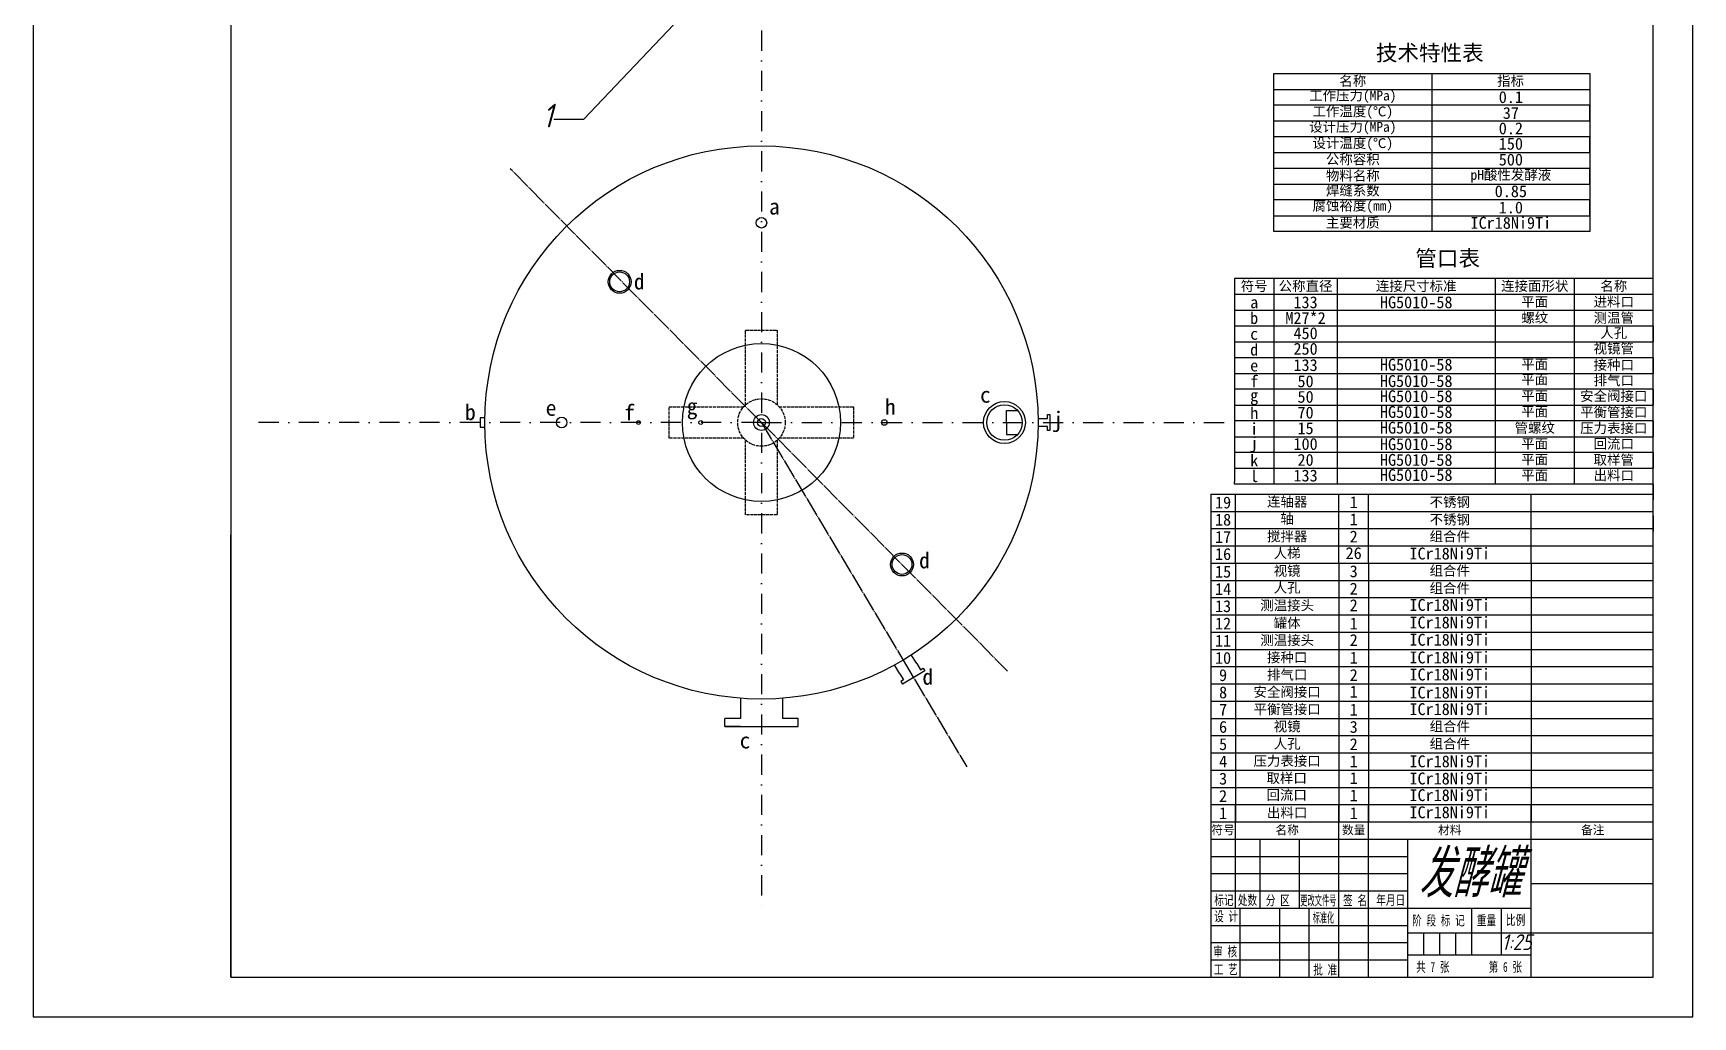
# Model space of a CAD drawing. Extents: x -6026 to -3926, y 36 to 3006.
# Drawn here: x -6026 to -3926, y 36 to 1280 of the extents above; entities that cross this region are included whole.
import ezdxf
from ezdxf.enums import TextEntityAlignment as Align

# ---------------------------------------------------------------- set-up
doc = ezdxf.new("R2010")
doc.units = 0
for name, pattern in [('DASHDOTX2', [50.8, 25.4, -12.7, 0, -12.7]), ('点划线', [28, 25, -1, 1, -1]), ('虚线', [5, 4, -1])]:
    doc.linetypes.add(name, pattern=pattern)
for name, color, linetype in [('图框标题栏-文字', 4, 'CONTINUOUS'), ('图框标题栏-粗线', 3, 'CONTINUOUS'), ('图框标题栏-细线', 7, 'CONTINUOUS'), ('文字及注释', 4, 'CONTINUOUS'), ('点划线', 1, '点划线'), ('粗实线', 3, 'CONTINUOUS'), ('虚线', 2, '虚线')]:
    doc.layers.add(name, color=color, linetype=linetype)
doc.styles.add('汉字', font='gbeitc.shx', dxfattribs={"bigfont": 'gbcbig.shx'})
doc.styles.add('长仿宋体', font='SIMFANG.TTF', dxfattribs={"width": 0.7})
doc.dimstyles.new('GB$7', dxfattribs={"dimtxt": 20, "dimasz": 10, "dimexe": 2, "dimexo": 0, "dimgap": 1.5, "dimtad": 1, "dimtoh": 1, "dimdec": 3, "dimtxsty": '汉字', "dimcen": 0, "dimclrd": 4, "dimclre": 4, "dimclrt": 4, "dimazin": 3, "dimtp": 0.21, "dimtm": 0.25, "dimtfac": 0.7, "dimtdec": 3, "dimtmove": 0, "dimatfit": 3, "dimtzin": 0})

msp = doc.modelspace()

# ---------------------------------------------------------------- linework, layer by layer
at = {"layer": '图框标题栏-粗线'}
for p, q in [((-5776.1592, 2955.5993), (-5776.1592, 85.5993)), ((-3976.1592, 85.5993), (-3976.1592, 2955.5993)), ((-4456.3794, 1029.2346), (-4456.3794, 1229.2346)), ((-4456.3794, 1229.2346), (-4056.3794, 1229.2346)), ((-4256.3794, 1229.2346), (-4256.3794, 1029.2346)), ((-4056.3794, 1229.2346), (-4056.3794, 1029.2346)), ((-4456.3794, 1189.2346), (-4456.3794, 1209.2346)), ((-4456.3794, 1209.2346), (-4056.3794, 1209.2346)), ((-4056.3794, 1189.2346), (-4456.3794, 1189.2346)), ((-4056.3794, 1169.2346), (-4056.3794, 1189.2346)), ((-4456.3794, 1149.2346), (-4456.3794, 1169.2346)), ((-4456.3794, 1169.2346), (-4056.3794, 1169.2346)), ((-4056.3794, 1149.2346), (-4456.3794, 1149.2346)), ((-4056.3794, 1129.2346), (-4056.3794, 1149.2346)), ((-4456.3794, 1109.2346), (-4456.3794, 1129.2346)), ((-4456.3794, 1129.2346), (-4056.3794, 1129.2346)), ((-4056.3794, 1109.2346), (-4456.3794, 1109.2346)), ((-4056.3794, 1089.2346), (-4056.3794, 1109.2346)), ((-4456.3794, 1069.2346), (-4456.3794, 1089.2346)), ((-4456.3794, 1089.2346), (-4056.3794, 1089.2346)), ((-4056.3794, 1069.2346), (-4456.3794, 1069.2346)), ((-4056.3794, 1049.2346), (-4056.3794, 1069.2346)), ((-4456.3794, 1029.2346), (-4456.3794, 1049.2346)), ((-4456.3794, 1049.2346), (-4056.3794, 1049.2346)), ((-4056.3794, 1029.2346), (-4456.3794, 1029.2346)), ((-4456.1592, 969.6846), (-4506.1592, 969.6846)), ((-4506.1592, 969.6846), (-4506.1592, 712.539)), ((-4376.1592, 969.6846), (-4456.1592, 969.6846)), ((-4456.1592, 969.6846), (-4456.1592, 709.6846)), ((-4176.1592, 969.6846), (-4376.1592, 969.6846)), ((-4376.1592, 969.6846), (-4376.1592, 709.6846)), ((-4076.1592, 969.6846), (-4176.1592, 969.6846)), ((-4176.1592, 969.6846), (-4176.1592, 709.6846)), ((-3976.1592, 969.6846), (-4076.1592, 969.6846)), ((-4076.1592, 969.6846), (-4076.1592, 709.6846)), ((-3976.1592, 949.6846), (-4506.1592, 949.6846)), ((-4506.1592, 949.6846), (-4506.1592, 929.6846)), ((-4506.1592, 929.6846), (-3976.1592, 929.6846)), ((-3976.1592, 909.6846), (-4506.1592, 909.6846)), ((-4506.1592, 909.6846), (-4506.1592, 889.6846)), ((-3976.1592, 609.6846), (-3976.1592, 909.6846)), ((-3976.1592, 909.6846), (-3976.1592, 889.6846)), ((-4506.1592, 889.6846), (-3976.1592, 889.6846)), ((-3976.1592, 869.6846), (-4506.1592, 869.6846)), ((-4506.1592, 869.6846), (-4506.1592, 849.6846)), ((-3976.1592, 869.6846), (-3976.1592, 849.6846)), ((-4506.1592, 849.6846), (-3976.1592, 849.6846)), ((-3976.1592, 829.6846), (-4506.1592, 829.6846)), ((-4506.1592, 829.6846), (-4506.1592, 809.6846)), ((-3976.1592, 829.6846), (-3976.1592, 809.6846)), ((-4794.6645, 787.6414), (-4794.6645, 802.6414)), ((-4794.6645, 802.6414), (-4780.394, 802.6414)), ((-4506.1592, 809.6846), (-3976.1592, 809.6846)), ((-4794.6645, 787.6414), (-4794.6645, 772.6414)), ((-3976.1592, 789.6846), (-4506.1592, 789.6846)), ((-4506.1592, 789.6846), (-4506.1592, 769.6846)), ((-3976.1592, 789.6846), (-3976.1592, 769.6846)), ((-4794.6645, 772.6414), (-4780.394, 772.6414)), ((-4506.1592, 769.6846), (-3976.1592, 769.6846)), ((-3976.1592, 749.6846), (-4506.1592, 749.6846)), ((-4506.1592, 749.6846), (-4506.1592, 729.6846)), ((-3976.1592, 749.6846), (-3976.1592, 729.6846)), ((-4506.1592, 729.6846), (-3976.1592, 729.6846)), ((-4536.117, 696.9869), (-4536.117, 609.6846)), ((-4506.1592, 709.6846), (-4506.1592, 712.539)), ((-3976.1592, 709.6846), (-4506.1592, 709.6846)), ((-4504.9376, 609.6846), (-4504.9376, 696.9869)), ((-4373.9843, 609.6846), (-4373.9843, 696.9869)), ((-4336.569, 609.6846), (-4336.569, 696.9869)), ((-4130.7852, 609.6846), (-4130.7852, 696.9869)), ((-3976.1592, 709.6846), (-3976.1592, 689.6846)), ((-3976.1592, 669.6846), (-3976.1592, 649.6846)), ((-5776.1592, 85.5993), (-5776.1592, 645.5993)), ((-3976.1592, 85.5993), (-3976.1592, 645.5993)), ((-4536.117, 609.6846), (-3976.1592, 609.6846)), ((-4536.117, 609.6846), (-4536.117, 587.8591)), ((-4504.9376, 609.6846), (-4504.9376, 587.8591)), ((-4373.9843, 609.6846), (-4373.9843, 587.8591)), ((-4336.569, 609.6846), (-4336.569, 587.8591)), ((-4130.7852, 609.6846), (-4130.7852, 587.8591)), ((-4536.117, 587.8591), (-3976.1592, 587.8591)), ((-4536.117, 587.8591), (-4536.117, 566.0335)), ((-4504.9376, 587.8591), (-4504.9376, 566.0335)), ((-4373.9843, 587.8591), (-4373.9843, 566.0335)), ((-4336.569, 587.8591), (-4336.569, 566.0335)), ((-4130.7852, 587.8591), (-4130.7852, 566.0335)), ((-4536.117, 566.0335), (-3976.1592, 566.0335)), ((-4536.117, 566.0335), (-4536.117, 544.208)), ((-4504.9376, 566.0335), (-4504.9376, 544.208)), ((-4373.9843, 566.0335), (-4373.9843, 544.208)), ((-4336.569, 566.0335), (-4336.569, 544.208)), ((-4130.7852, 566.0335), (-4130.7852, 544.208)), ((-4536.117, 544.208), (-3976.1592, 544.208)), ((-4536.117, 544.208), (-4536.117, 522.3824)), ((-4504.9376, 544.208), (-4504.9376, 522.3824)), ((-4373.9843, 544.208), (-4373.9843, 522.3824)), ((-4336.569, 544.208), (-4336.569, 522.3824)), ((-4130.7852, 544.208), (-4130.7852, 522.3824)), ((-4536.117, 522.3824), (-3976.1592, 522.3824)), ((-4536.117, 522.3824), (-4536.117, 500.5569)), ((-4504.9376, 522.3824), (-4504.9376, 500.5569)), ((-4373.9843, 522.3824), (-4373.9843, 500.5569)), ((-4336.569, 522.3824), (-4336.569, 500.5569)), ((-4130.7852, 522.3824), (-4130.7852, 500.5569)), ((-4536.117, 500.5569), (-3976.1592, 500.5569)), ((-4536.117, 500.5569), (-4536.117, 478.7313)), ((-4504.9376, 500.5569), (-4504.9376, 478.7313)), ((-4373.9843, 500.5569), (-4373.9843, 478.7313)), ((-4336.569, 500.5569), (-4336.569, 478.7313)), ((-4130.7852, 500.5569), (-4130.7852, 478.7313)), ((-4536.117, 478.7313), (-3976.1592, 478.7313)), ((-4536.117, 478.7313), (-4536.117, 456.9057)), ((-4504.9376, 478.7313), (-4504.9376, 456.9057)), ((-4373.9843, 478.7313), (-4373.9843, 456.9057)), ((-4336.569, 478.7313), (-4336.569, 456.9057)), ((-4130.7852, 478.7313), (-4130.7852, 456.9057)), ((-4536.117, 456.9057), (-3976.1592, 456.9057)), ((-4536.117, 456.9057), (-4536.117, 435.0802)), ((-4504.9376, 456.9057), (-4504.9376, 435.0802)), ((-4373.9843, 456.9057), (-4373.9843, 435.0802)), ((-4336.569, 456.9057), (-4336.569, 435.0802)), ((-4130.7852, 456.9057), (-4130.7852, 435.0802)), ((-5131.1645, 438.646), (-5131.1645, 413.1658)), ((-5078.1645, 438.646), (-5078.1645, 413.1658)), ((-4536.117, 435.0802), (-3976.1592, 435.0802)), ((-4536.117, 435.0802), (-4536.117, 413.2546)), ((-4504.9376, 435.0802), (-4504.9376, 413.2546)), ((-4373.9843, 435.0802), (-4373.9843, 413.2546)), ((-4336.569, 435.0802), (-4336.569, 413.2546)), ((-4130.7852, 435.0802), (-4130.7852, 413.2546)), ((-5151.1645, 403.1658), (-5151.1645, 413.1658)), ((-5131.1645, 413.1658), (-5151.1645, 413.1658)), ((-5151.1645, 403.1658), (-5058.1645, 403.1658)), ((-5131.1645, 403.1658), (-5151.1645, 403.1658)), ((-5058.1645, 413.1658), (-5078.1645, 413.1658)), ((-5078.1645, 403.1658), (-5058.1645, 403.1658)), ((-5058.1645, 403.1658), (-5058.1645, 413.1658)), ((-4536.117, 413.2546), (-3976.1592, 413.2546)), ((-4536.117, 413.2546), (-4536.117, 391.4291)), ((-4504.9376, 413.2546), (-4504.9376, 391.4291)), ((-4373.9843, 413.2546), (-4373.9843, 391.4291)), ((-4336.569, 413.2546), (-4336.569, 391.4291)), ((-4130.7852, 413.2546), (-4130.7852, 391.4291)), ((-4536.117, 391.4291), (-3976.1592, 391.4291)), ((-4536.117, 391.4291), (-4536.117, 369.6035)), ((-4504.9376, 391.4291), (-4504.9376, 369.6035)), ((-4373.9843, 391.4291), (-4373.9843, 369.6035)), ((-4336.569, 391.4291), (-4336.569, 369.6035)), ((-4130.7852, 391.4291), (-4130.7852, 369.6035)), ((-4536.117, 369.6035), (-3976.1592, 369.6035)), ((-4536.117, 369.6035), (-4536.117, 347.778)), ((-4504.9376, 369.6035), (-4504.9376, 347.778)), ((-4373.9843, 369.6035), (-4373.9843, 347.778)), ((-4336.569, 369.6035), (-4336.569, 347.778)), ((-4130.7852, 369.6035), (-4130.7852, 347.778)), ((-4536.117, 347.778), (-3976.1592, 347.778)), ((-4536.117, 347.778), (-4536.117, 325.9524)), ((-4504.9376, 347.778), (-4504.9376, 325.9524)), ((-4373.9843, 347.778), (-4373.9843, 325.9524)), ((-4336.569, 347.778), (-4336.569, 325.9524)), ((-4130.7852, 347.778), (-4130.7852, 325.9524)), ((-4536.117, 325.9524), (-3976.1592, 325.9524)), ((-4536.117, 325.9524), (-4536.117, 304.1269)), ((-4504.9376, 325.9524), (-4504.9376, 304.1269)), ((-4373.9843, 325.9524), (-4373.9843, 304.1269)), ((-4336.569, 325.9524), (-4336.569, 304.1269)), ((-4130.7852, 325.9524), (-4130.7852, 304.1269)), ((-4536.117, 304.1269), (-3976.1592, 304.1269)), ((-4536.117, 304.1269), (-4536.117, 260.4757)), ((-4536.117, 304.1269), (-4536.117, 282.3013)), ((-4504.9376, 304.1269), (-4504.9376, 282.3013)), ((-4373.9843, 304.1269), (-4373.9843, 282.3013)), ((-4336.569, 304.1269), (-4336.569, 282.3013)), ((-4130.7852, 304.1269), (-4130.7852, 282.3013)), ((-4536.117, 260.4757), (-3976.1592, 260.4757)), ((-4536.117, 260.4757), (-3976.1592, 260.4757)), ((-4504.9376, 173.1735), (-4504.9376, 260.4757)), ((-4473.7582, 173.1735), (-4473.7582, 260.4757)), ((-4423.8713, 173.1735), (-4423.8713, 260.4757)), ((-4373.9843, 85.8713), (-4373.9843, 260.4757)), ((-4336.569, 85.8713), (-4336.569, 260.4757)), ((-4286.682, 85.8713), (-4286.682, 260.4757)), ((-4130.7852, 85.8713), (-4130.7852, 260.4757)), ((-4536.117, 194.9991), (-4286.682, 194.9991)), ((-4130.7852, 204.3529), (-3976.1592, 204.3529)), ((-4536.117, 173.1735), (-4130.7852, 173.1735)), ((-4498.7017, 85.8713), (-4498.7017, 173.1735)), ((-4448.595, 85.8713), (-4448.595, 173.1735)), ((-4411.3995, 85.8713), (-4411.3995, 173.1735)), ((-4205.6157, 113.9327), (-4205.6157, 173.1735)), ((-4168.2004, 113.9327), (-4168.2004, 173.1735)), ((-4536.117, 151.348), (-4286.682, 151.348)), ((-4286.682, 141.9941), (-3976.1592, 141.9941)), ((-4286.682, 113.9327), (-4130.7852, 113.9327)), ((-5776.1592, 85.5993), (-3976.1592, 85.5993)), ((-5776.1592, 85.5993), (-3976.1592, 85.5993))]:
    msp.add_line(p, q, dxfattribs=at)
for centre, radius in [((-5104.6645, 787.6414), 100), ((-5181.4834, 787.6414), 2.5), ((-5104.6645, 787.6414), 10), ((-5104.6645, 787.6414), 5)]:
    msp.add_circle(centre, radius, dxfattribs=at)
at = {"layer": '图框标题栏-细线', "color": 3}
for p, q in [((-6026.1592, 3005.5993), (-6026.1592, 35.5993)), ((-3926.1592, 35.5993), (-3926.1592, 3005.5993)), ((-6026.1592, 35.5993), (-3926.1592, 35.5993))]:
    msp.add_line(p, q, dxfattribs=at)
at = {"layer": '图框标题栏-细线'}
for p, q in [((-4536.117, 238.6502), (-4286.682, 238.6502)), ((-4536.117, 216.8246), (-4286.682, 216.8246)), ((-4536.117, 129.5224), (-4286.682, 129.5224)), ((-4266.4155, 113.9327), (-4266.4155, 141.9941)), ((-4246.1489, 113.9327), (-4246.1489, 141.9941)), ((-4225.8823, 113.9327), (-4225.8823, 141.9941)), ((-4536.117, 107.6968), (-4286.682, 107.6968))]:
    msp.add_line(p, q, dxfattribs=at)
at = {"layer": '点划线', "linetype": 'DASHDOTX2'}
for p, q in [((-5104.6645, 2657.8414), (-5104.6645, 165.361)), ((-5104.6645, 787.6414), (-5751.2765, 787.6414)), ((-5104.6645, 787.6414), (-4506.1592, 787.6414))]:
    msp.add_line(p, q, dxfattribs=at)
at = {"layer": '点划线'}
for p, q in [((-5104.6645, 787.6414), (-5422.4602, 1108.6285)), ((-5104.6645, 787.6414), (-4793.2496, 473.0993)), ((-5104.6645, 787.6414), (-4925.3845, 487.0442)), ((-4925.3845, 487.0442), (-4844.8166, 351.9567))]:
    msp.add_line(p, q, dxfattribs=at)
at = {"layer": '粗实线'}
for p, q in [((-5454.6645, 793.6414), (-5460.6645, 793.6414)), ((-5460.6645, 793.6414), (-5460.6645, 781.6414)), ((-5460.6645, 781.6414), (-5454.6645, 781.6414)), ((-5454.6645, 793.6414), (-5454.613, 793.6414)), ((-5454.6645, 781.6414), (-5454.613, 781.6414)), ((-4774.6645, 792.6414), (-4774.7002, 792.6414)), ((-4742.6645, 782.6414), (-4754.7002, 782.6414)), ((-4754.6645, 792.6414), (-4742.6645, 792.6414)), ((-4742.6645, 792.6414), (-4742.6645, 797.6414)), ((-4742.6645, 797.6414), (-4739.6645, 797.6414)), ((-4742.6645, 777.6414), (-4742.6645, 782.6414)), ((-4739.6645, 777.6414), (-4742.6645, 777.6414)), ((-4739.6645, 797.6414), (-4739.6645, 777.6414)), ((-4536.117, 696.9869), (-3976.1592, 696.9869)), ((-4536.117, 675.1613), (-3976.1592, 675.1613)), ((-4536.117, 675.1613), (-3976.1592, 675.1613)), ((-4536.117, 653.3358), (-3976.1592, 653.3358)), ((-4536.117, 631.5102), (-3976.1592, 631.5102)), ((-4536.117, 609.6846), (-3976.1592, 609.6846)), ((-4536.117, 609.6846), (-3976.1592, 609.6846)), ((-4536.117, 587.8591), (-3976.1592, 587.8591)), ((-4536.117, 566.0335), (-3976.1592, 566.0335)), ((-4536.117, 544.208), (-3976.1592, 544.208)), ((-4536.117, 522.3824), (-3976.1592, 522.3824)), ((-4908.1943, 482.6247), (-4915.0066, 493.4818)), ((-4536.117, 500.5569), (-3976.1592, 500.5569)), ((-4929.7004, 469.7982), (-4936.2701, 480.8135)), ((-4929.7004, 469.7982), (-4924.9892, 461.899)), ((-4897.9922, 473.343), (-4926.3737, 456.4161)), ((-4908.1936, 482.6247), (-4903.4826, 474.7258)), ((-4903.4831, 474.7255), (-4900.0477, 476.7744)), ((-4900.0477, 476.7744), (-4897.9922, 473.343)), ((-4536.117, 478.7313), (-3976.1592, 478.7313)), ((-4924.9543, 461.9198), (-4928.3897, 459.8709)), ((-4928.3897, 459.8709), (-4926.3737, 456.4161)), ((-4536.117, 456.9057), (-3976.1592, 456.9057)), ((-4536.117, 435.0802), (-3976.1592, 435.0802)), ((-4536.117, 413.2546), (-3976.1592, 413.2546)), ((-4536.117, 391.4291), (-3976.1592, 391.4291)), ((-4536.117, 369.6035), (-3976.1592, 369.6035)), ((-4536.117, 347.778), (-3976.1592, 347.778)), ((-4536.117, 325.9524), (-3976.1592, 325.9524)), ((-4536.117, 304.1269), (-3976.1592, 304.1269)), ((-4504.9376, 260.4757), (-4504.9376, 304.1269)), ((-4373.9843, 260.4757), (-4373.9843, 304.1269)), ((-4336.569, 260.4757), (-4336.569, 304.1269)), ((-4130.7852, 260.4757), (-4130.7852, 304.1269)), ((-4536.117, 282.3013), (-3976.1592, 282.3013)), ((-4536.117, 260.4757), (-4536.117, 85.8713))]:
    msp.add_line(p, q, dxfattribs=at)
for centre, radius in [((-5104.6645, 787.6414), 350), ((-5104.6645, 1040.4214), 6.65), ((-5284.1342, 965.6536), 14.5), ((-5284.1342, 965.6536), 12.5), ((-4797.1645, 787.6414), 26.5), ((-4797.1645, 787.6414), 22.5), ((-5357.4445, 787.6414), 6.65), ((-5260.2245, 787.6414), 2.5), ((-4949.1045, 787.6414), 3.5), ((-4926.8172, 608.0082), 14.5), ((-4926.8172, 608.0082), 12.5)]:
    msp.add_circle(centre, radius, dxfattribs=at)
at = {"layer": '虚线'}
for p, q in [((-5124.6645, 904.2914), (-5104.6645, 904.2914)), ((-5124.6645, 810.0021), (-5124.6645, 904.2914)), ((-5104.6645, 904.2914), (-5084.6645, 904.2914)), ((-5084.6645, 904.2914), (-5084.6645, 810.0021)), ((-5221.3145, 767.6414), (-5221.3145, 807.6414)), ((-5221.3145, 807.6414), (-5127.0251, 807.6414)), ((-5124.6645, 807.6414), (-5124.6645, 807.8422)), ((-5082.3038, 807.6414), (-4988.0145, 807.6414)), ((-4988.0145, 807.6414), (-4988.0145, 767.6414)), ((-5127.0251, 767.6414), (-5221.3145, 767.6414)), ((-5124.6645, 670.9914), (-5124.6645, 765.2807)), ((-5084.6645, 765.2807), (-5084.6645, 670.9914)), ((-4988.0145, 767.6414), (-5082.3038, 767.6414)), ((-5084.6645, 670.9914), (-5124.6645, 670.9914))]:
    msp.add_line(p, q, dxfattribs=at)
msp.add_circle((-5104.6645, 787.6414), 30, dxfattribs=at)

# ---------------------------------------------------------------- texts
at = {"layer": '图框标题栏-文字', "style": '长仿宋体', "width": 0.7}
for s, p in [('标记', (-4531.6772, 177.1036)), ('处数', (-4501.9158, 177.1566)), ('分 区', (-4466.4306, 176.7873)), ('签 名', (-4368.7019, 176.8701)), ('年月日', (-4326.7353, 177.2165)), ('设 计', (-4531.8564, 156.4731)), ('阶 段 标 记', (-4281.3866, 151.3022)), ('重量', (-4199.4465, 151.3459)), ('比例', (-4162.6194, 151.8147)), ('审 核', (-4533.0295, 111.9883)), ('共 7 张', (-4276.3027, 92.4962)), ('第 6 张', (-4184.5368, 92.4962)), ('工 艺', (-4532.264, 89.41)), ('批 准', (-4406.4189, 89.0306))]:
    msp.add_text(s, height=12.47175, dxfattribs=at).set_placement(p)
at = {"layer": '图框标题栏-文字', "style": '长仿宋体'}
for s, width, p, p2 in [('更改文件号', 0.531361, (-4422.8898, 176.7717), (-4377.0381, 176.7717)), ('标准化', 0.520002, (-4406.9854, 154.8866), (-4380.0625, 154.8866))]:
    msp.add_text(s, height=12.47175, dxfattribs=dict(at, width=width)).set_placement(p, p2, align=Align.FIT)
at = {"layer": '文字及注释', "style": '汉字'}
for s, insert, char_height, width, attachment_point in [('{\\fSimSun|b0|i0|c134|p2;技术特性表}', (-4259.0024, 1254.3125), 20, 265.778082, 5), ('{\\fFangSong_GB2312|b0|i0|c134|p49;名称}', (-4356.3794, 1219.2346), 12.471747, 200, 5), ('{\\fFangSong_GB2312|b0|i0|c134|p49;指标}', (-4156.7934, 1219.2346), 12.471747, 200, 5), ('{\\fFangSong_GB2312|b0|i0|c134|p49;工作压力(MPa)}', (-4356.3794, 1199.6974), 12.471747, 200, 5), ('{\\fSimSun|b0|i0|c134|p2;0.1}', (-4156.3794, 1199.2587), 15, 200, 5), ('{\\fFangSong_GB2312|b0|i0|c134|p49;工作温度(℃)}', (-4356.3794, 1179.646), 12.471747, 200, 5), ('{\\fSimSun|b0|i0|c134|p2;37}', (-4156.3794, 1179.2346), 15, 200, 5), ('{\\fFangSong_GB2312|b0|i0|c134|p49;设计压力(MPa)}', (-4356.3794, 1160.1087), 12.471747, 200, 5), ('{\\fSimSun|b0|i0|c134|p2;0.2}', (-4156.3794, 1159.7517), 15, 200, 5), ('{\\fFangSong_GB2312|b0|i0|c134|p49;设计温度(℃)}', (-4356.3794, 1139.5431), 12.471747, 200, 5), ('{\\fSimSun|b0|i0|c134|p2;150}', (-4156.3794, 1140.2687), 15, 200, 5), ('{\\fFangSong_GB2312|b0|i0|c134|p49;公称容积}', (-4356.3794, 1120.0059), 12.471747, 200, 5), ('{\\fSimSun|b0|i0|c134|p2;500}', (-4156.3794, 1120.2446), 15, 200, 5), ('{\\fFangSong_GB2312|b0|i0|c134|p49;物料名称}', (-4356.3794, 1099.4403), 12.471747, 200, 5), ('{\\fFangSong_GB2312|b0|i0|c134|p49;pH酸性发酵液}', (-4156.3794, 1099.2346), 12.471747, 200, 5), ('{\\fFangSong_GB2312|b0|i0|c134|p49;焊缝系数}', (-4356.3794, 1080.4172), 12.471747, 200, 5), ('{\\fSimSun|b0|i0|c134|p2;0.85}', (-4156.3794, 1080.1964), 15, 200, 5), ('{\\fSimSun|b0|i0|c134|p2;a}', (-5088.2063, 1060.6744), 20, 94.161916, 5), ('{\\fFangSong_GB2312|b0|i0|c134|p49;腐蚀裕度(mm)}', (-4356.3794, 1060.3658), 12.471747, 200, 5), ('{\\fSimSun|b0|i0|c134|p2;1.0}', (-4156.3794, 1059.6311), 15, 200, 5), ('{\\fFangSong_GB2312|b0|i0|c134|p49;主要材质}', (-4356.3794, 1039.8002), 12.471747, 200, 5), ('{\\fSimSun|b0|i0|c134|p2;ICr18Ni9Ti}', (-4156.3794, 1040.1481), 15, 200, 5), ('{\\fSimSun|b0|i0|c134|p2;管口表}', (-4236.2965, 994.3031), 20, 324.869465, 5), ('{\\fSimSun|b0|i0|c134|p2;d}', (-5259.3067, 965.7862), 20, 59.387337, 5), ('{\\fFangSong_GB2312|b0|i0|c134|p49;符号}', (-4481.1592, 959.6846), 12.471747, 50, 5), ('{\\fFangSong_GB2312|b0|i0|c134|p49;公称直径}', (-4416.1592, 959.6846), 12.471747, 80, 5), ('{\\fFangSong_GB2312|b0|i0|c134|p49;连接尺寸标准}', (-4276.1592, 959.6846), 12.471747, 200, 5), ('{\\fFangSong_GB2312|b0|i0|c134|p49;连接面形状}', (-4126.1592, 959.6846), 12.471747, 100, 5), ('{\\fFangSong_GB2312|b0|i0|c134|p49;名称}', (-4026.1592, 959.6846), 12.471747, 100, 5), ('{\\fSimSun|b0|i0|c134|p2;133}', (-4416.1592, 939.6846), 15, 80, 5), ('{\\fSimSun|b0|i0|c134|p2;HG5010-58}', (-4276.1592, 939.6846), 15, 200, 5), ('{\\fSimSun|b0|i0|c134|p2;平面}', (-4126.1592, 939.6846), 12.471747, 100, 5), ('{\\fSimSun|b0|i0|c134|p2;进料口}', (-4026.1592, 939.6846), 12.471747, 100, 5), ('{\\fSimSun|b0|i0|c134|p2;a}', (-4481.1592, 939.6846), 15, 50, 5), ('{\\fSimSun|b0|i0|c134|p2;b}', (-4481.1592, 919.6846), 15, 50, 5), ('{\\fSimSun|b0|i0|c134|p2;M27*2}', (-4416.1592, 919.9193), 15, 80, 5), ('{\\fSimSun|b0|i0|c134|p2;螺纹}', (-4126.1592, 919.6846), 12.471747, 100, 5), ('{\\fSimSun|b0|i0|c134|p2;测温管}', (-4026.1592, 919.4626), 12.471747, 100, 5), ('{\\fSimSun|b0|i0|c134|p2;c}', (-4481.1592, 899.6846), 15, 50, 5), ('{\\fSimSun|b0|i0|c134|p2;450}', (-4416.1592, 900.5658), 15, 80, 5), ('{\\fSimSun|b0|i0|c134|p2;人孔}', (-4026.1592, 900.2775), 12.471747, 100, 5), ('{\\fSimSun|b0|i0|c134|p2;d}', (-4481.1592, 879.6846), 15, 50, 5), ('{\\fSimSun|b0|i0|c134|p2;250}', (-4416.1592, 880.8005), 15, 80, 5), ('{\\fSimSun|b0|i0|c134|p2;视镜管}', (-4026.1592, 880.574), 12.471747, 100, 5), ('{\\fSimSun|b0|i0|c134|p2;e}', (-4481.1592, 859.6846), 15, 50, 5), ('{\\fSimSun|b0|i0|c134|p2;133}', (-4416.1592, 860.174), 15, 80, 5), ('{\\fSimSun|b0|i0|c134|p2;HG5010-58}', (-4276.1592, 860.7233), 15, 200, 5), ('{\\fSimSun|b0|i0|c134|p2;平面}', (-4126.1592, 860.7233), 12.471747, 100, 5), ('{\\fSimSun|b0|i0|c134|p2;接种口}', (-4026.1592, 859.8334), 12.471747, 100, 5), ('{\\fSimSun|b0|i0|c134|p2;f}', (-4481.1592, 839.6846), 15, 50, 5), ('{\\fSimSun|b0|i0|c134|p2;50}', (-4416.1592, 839.6846), 15, 80, 5), ('{\\fSimSun|b0|i0|c134|p2;HG5010-58}', (-4276.1592, 839.9441), 15, 200, 5), ('{\\fSimSun|b0|i0|c134|p2;平面}', (-4126.1592, 841.6064), 12.471747, 100, 5), ('{\\fSimSun|b0|i0|c134|p2;排气口}', (-4026.1592, 840.1298), 12.471747, 100, 5), ('{\\fSimSun|b0|i0|c134|p2;g}', (-4481.1592, 819.6846), 15, 50, 5), ('{\\fSimSun|b0|i0|c134|p2;50}', (-4416.1592, 820.0613), 15, 80, 5), ('{\\fSimSun|b0|i0|c134|p2;HG5010-58}', (-4276.1592, 820.8271), 15, 200, 5), ('{\\fSimSun|b0|i0|c134|p2;平面}', (-4126.1592, 820.8271), 12.471747, 100, 5), ('{\\fSimSun|b0|i0|c134|p2;安全阀接口}', (-4026.1592, 820.3554), 12.471747, 100, 5), ('{\\fSimSun|b0|i0|c134|p2;b}', (-5472.9473, 800.5215), 20, 44.390496, 5), ('{\\fSimSun|b0|i0|c134|p2;j}', (-4729.4122, 788.4634), 20, 21.099301, 5), ('{\\fSimSun|b0|i0|c134|p2;h}', (-4481.1592, 799.6846), 15, 50, 5), ('{\\fSimSun|b0|i0|c134|p2;70}', (-4416.1592, 800.0922), 15, 80, 5), ('{\\fSimSun|b0|i0|c134|p2;HG5010-58}', (-4276.1592, 800.879), 15, 200, 5), ('{\\fSimSun|b0|i0|c134|p2;平面}', (-4126.1592, 800.879), 12.471747, 100, 5), ('{\\fSimSun|b0|i0|c134|p2;平衡管接口}', (-4026.1592, 800.0856), 12.471747, 100, 5), ('{\\fSimSun|b0|i0|c134|p2;i}', (-4481.1592, 779.6846), 15, 50, 5), ('{\\fSimSun|b0|i0|c134|p2;15}', (-4416.1592, 780.2027), 15, 80, 5), ('{\\fSimSun|b0|i0|c134|p2;HG5010-58}', (-4276.1592, 780.9309), 15, 200, 5), ('{\\fSimSun|b0|i0|c134|p2;管螺纹}', (-4126.1592, 780.1631), 12.471747, 100, 5), ('{\\fSimSun|b0|i0|c134|p2;压力表接口}', (-4026.1592, 779.8158), 12.471747, 100, 5), ('{\\fSimSun|b0|i0|c134|p2;j}', (-4481.1592, 759.6846), 15, 50, 5), ('{\\fSimSun|b0|i0|c134|p2;100}', (-4416.1592, 760.3753), 15, 80, 5), ('{\\fSimSun|b0|i0|c134|p2;HG5010-58}', (-4276.1592, 760.1516), 15, 200, 5), ('{\\fSimSun|b0|i0|c134|p2;平面}', (-4126.1592, 760.1516), 12.471747, 100, 5), ('{\\fSimSun|b0|i0|c134|p2;回流口}', (-4026.1592, 760.0066), 12.471747, 100, 5), ('{\\fSimSun|b0|i0|c134|p2;k}', (-4481.1592, 739.6846), 15, 50, 5), ('{\\fSimSun|b0|i0|c134|p2;20}', (-4416.1592, 740.2229), 15, 80, 5), ('{\\fSimSun|b0|i0|c134|p2;HG5010-58}', (-4276.1592, 740.2035), 15, 200, 5), ('{\\fSimSun|b0|i0|c134|p2;平面}', (-4126.1592, 740.2035), 12.471747, 100, 5), ('{\\fSimSun|b0|i0|c134|p2;取样管}', (-4026.1592, 739.7368), 12.471747, 100, 5), ('{\\fSimSun|b0|i0|c134|p2;l}', (-4481.1592, 719.6846), 15, 50, 5), ('{\\fSimSun|b0|i0|c134|p2;133}', (-4416.1592, 720.3956), 15, 80, 5), ('{\\fSimSun|b0|i0|c134|p2;HG5010-58}', (-4276.1592, 721.0865), 15, 200, 5), ('{\\fSimSun|b0|i0|c134|p2;平面}', (-4126.1592, 720.2553), 12.471747, 100, 5), ('{\\fSimSun|b0|i0|c134|p2;出料口}', (-4026.1592, 719.9277), 12.471747, 100, 5), ('{\\fSimSun|b0|i0|c134|p2;19}', (-4520.5273, 686.3108), 15, 31.179367, 5), ('{\\fSimSun|b0|i0|c134|p2;连轴器}', (-4439.4609, 686.7994), 12.471747, 130.95334, 5), ('{\\fSimSun|b0|i0|c134|p2;1}', (-4355.2766, 686.7817), 15, 37.41524, 5), ('{\\fSimSun|b0|i0|c134|p2;不锈钢}', (-4233.6771, 686.2171), 12.471747, 205.78382, 5), ('{\\fSimSun|b0|i0|c134|p2;18}', (-4520.5273, 664.5812), 15, 31.179367, 5), ('{\\fSimSun|b0|i0|c134|p2;轴}', (-4439.4609, 665.0699), 12.471747, 130.95334, 5), ('{\\fSimSun|b0|i0|c134|p2;1}', (-4355.2766, 665.0522), 15, 37.41524, 5), ('{\\fSimSun|b0|i0|c134|p2;不锈钢}', (-4233.6771, 664.1724), 12.471747, 205.78382, 5), ('{\\fSimSun|b0|i0|c134|p2;搅拌器}', (-4439.4609, 642.7195), 12.471747, 130.95334, 5), ('{\\fSimSun|b0|i0|c134|p2;组合件}', (-4233.6771, 642.8389), 12.471747, 205.78382, 5), ('{\\fSimSun|b0|i0|c134|p2;17}', (-4520.5273, 642.8517), 15, 31.179367, 5), ('{\\fSimSun|b0|i0|c134|p2;人梯}', (-4439.4609, 621.6109), 12.471747, 130.95334, 5), ('{\\fSimSun|b0|i0|c134|p2;2}', (-4355.2766, 643.3227), 15, 37.41524, 5), ('{\\fSimSun|b0|i0|c134|p2;ICr18Ni9Ti}', (-4233.6771, 621.7015), 15, 205.78382, 5), ('{\\fSimSun|b0|i0|c134|p2;d}', (-4898.4097, 612.9286), 20, 59.387337, 5), ('{\\fSimSun|b0|i0|c134|p2;16}', (-4520.5273, 621.1222), 15, 31.179367, 5), ('{\\fSimSun|b0|i0|c134|p2;26}', (-4355.2766, 622.214), 15, 37.41524, 5), ('{\\fSimSun|b0|i0|c134|p2;15}', (-4520.5273, 598.7719), 15, 31.179367, 5), ('{\\fSimSun|b0|i0|c134|p2;视镜}', (-4439.4609, 599.2605), 12.471747, 130.95334, 5), ('{\\fSimSun|b0|i0|c134|p2;3}', (-4355.2766, 599.2605), 15, 37.41524, 5), ('{\\fSimSun|b0|i0|c134|p2;组合件}', (-4233.6771, 599.4606), 12.471747, 205.78382, 5), ('{\\fSimSun|b0|i0|c134|p2;14}', (-4520.5273, 576.9463), 15, 31.179367, 5), ('{\\fSimSun|b0|i0|c134|p2;人孔}', (-4439.4609, 578.0342), 12.471747, 130.95334, 5), ('{\\fSimSun|b0|i0|c134|p2;2}', (-4355.2766, 577.3338), 15, 37.41524, 5), ('{\\fSimSun|b0|i0|c134|p2;组合件}', (-4233.6771, 577.3338), 12.471747, 205.78382, 5), ('{\\fSimSun|b0|i0|c134|p2;13}', (-4520.5273, 555.1208), 15, 31.179367, 5), ('{\\fSimSun|b0|i0|c134|p2;测温接头}', (-4439.4609, 555.5361), 12.471747, 130.95334, 5), ('{\\fSimSun|b0|i0|c134|p2;2}', (-4355.2766, 556.4017), 15, 37.41524, 5), ('{\\fSimSun|b0|i0|c134|p2;ICr18Ni9Ti}', (-4233.6771, 556.6694), 15, 205.78382, 5), ('{\\fSimSun|b0|i0|c134|p2;12}', (-4520.5273, 533.2952), 15, 31.179367, 5), ('{\\fSimSun|b0|i0|c134|p2;罐体}', (-4439.4609, 533.2952), 12.471747, 130.95334, 5), ('{\\fSimSun|b0|i0|c134|p2;1}', (-4355.2766, 533.3018), 15, 37.41524, 5), ('{\\fSimSun|b0|i0|c134|p2;ICr18Ni9Ti}', (-4233.6771, 534.4543), 15, 205.78382, 5), ('{\\fSimSun|b0|i0|c134|p2;11}', (-4520.5273, 511.4696), 15, 31.179367, 5), ('{\\fSimSun|b0|i0|c134|p2;测温接头}', (-4439.4609, 511.4696), 12.471747, 130.95334, 5), ('{\\fSimSun|b0|i0|c134|p2;2}', (-4355.2766, 512.3352), 15, 37.41524, 5), ('{\\fSimSun|b0|i0|c134|p2;ICr18Ni9Ti}', (-4233.6771, 512.6029), 15, 205.78382, 5), ('{\\fSimSun|b0|i0|c134|p2;10}', (-4520.5273, 489.6441), 15, 31.179367, 5), ('{\\fSimSun|b0|i0|c134|p2;接种口}', (-4439.4609, 489.6441), 12.471747, 130.95334, 5), ('{\\fSimSun|b0|i0|c134|p2;1}', (-4355.2766, 490.1594), 15, 37.41524, 5), ('{\\fSimSun|b0|i0|c134|p2;ICr18Ni9Ti}', (-4233.6771, 490.1913), 15, 205.78382, 5), ('{\\fSimSun|b0|i0|c134|p2;d}', (-4894.1875, 465.6509), 20, 59.387337, 5), ('{\\fSimSun|b0|i0|c134|p2;9}', (-4520.5273, 467.8185), 15, 31.179367, 5), ('{\\fSimSun|b0|i0|c134|p2;排气口}', (-4439.4609, 467.8185), 12.471747, 130.95334, 5), ('{\\fSimSun|b0|i0|c134|p2;2}', (-4355.2766, 468.0722), 15, 37.41524, 5), ('{\\fSimSun|b0|i0|c134|p2;ICr18Ni9Ti}', (-4233.6771, 468.6195), 15, 205.78382, 5), ('{\\fSimSun|b0|i0|c134|p2;8}', (-4520.5273, 445.993), 15, 31.179367, 5), ('{\\fSimSun|b0|i0|c134|p2;安全阀接口}', (-4439.4609, 445.993), 12.471747, 130.95334, 5), ('{\\fSimSun|b0|i0|c134|p2;1}', (-4355.2766, 447.0159), 15, 37.41524, 5), ('{\\fSimSun|b0|i0|c134|p2;ICr18Ni9Ti}', (-4233.6771, 445.7788), 15, 205.78382, 5), ('{\\fSimSun|b0|i0|c134|p2;7}', (-4520.5273, 424.1674), 15, 31.179367, 5), ('{\\fSimSun|b0|i0|c134|p2;平衡管接口}', (-4439.4609, 424.1674), 12.471747, 130.95334, 5), ('{\\fSimSun|b0|i0|c134|p2;1}', (-4355.2766, 424.3313), 15, 37.41524, 5), ('{\\fSimSun|b0|i0|c134|p2;ICr18Ni9Ti}', (-4233.6771, 424.7955), 15, 205.78382, 5), ('{\\fSimSun|b0|i0|c134|p2;6}', (-4520.5273, 402.3419), 15, 31.179367, 5), ('{\\fSimSun|b0|i0|c134|p2;视镜}', (-4439.4609, 402.3419), 12.471747, 130.95334, 5), ('{\\fSimSun|b0|i0|c134|p2;3}', (-4355.2766, 402.3419), 15, 37.41524, 5), ('{\\fSimSun|b0|i0|c134|p2;组合件}', (-4233.6771, 402.5419), 12.471747, 205.78382, 5), ('{\\fSimSun|b0|i0|c134|p2;5}', (-4520.5273, 380.5163), 15, 31.179367, 5), ('{\\fSimSun|b0|i0|c134|p2;人孔}', (-4439.4609, 380.5163), 12.471747, 130.95334, 5), ('{\\fSimSun|b0|i0|c134|p2;2}', (-4355.2766, 380.5163), 15, 37.41524, 5), ('{\\fSimSun|b0|i0|c134|p2;组合件}', (-4233.6771, 380.5163), 12.471747, 205.78382, 5), ('{\\fSimSun|b0|i0|c134|p2;4}', (-4520.5273, 358.6907), 15, 31.179367, 5), ('{\\fSimSun|b0|i0|c134|p2;压力表接口}', (-4439.4609, 358.6907), 12.471747, 130.95334, 5), ('{\\fSimSun|b0|i0|c134|p2;1}', (-4355.2766, 358.7964), 15, 37.41524, 5), ('{\\fSimSun|b0|i0|c134|p2;ICr18Ni9Ti}', (-4233.6771, 358.6907), 15, 205.78382, 5), ('{\\fSimSun|b0|i0|c134|p2;3}', (-4520.5273, 336.8652), 15, 31.179367, 5), ('{\\fSimSun|b0|i0|c134|p2;取样口}', (-4440.0386, 337.0347), 12.471747, 130.95334, 5), ('{\\fSimSun|b0|i0|c134|p2;1}', (-4355.2766, 337.6805), 15, 37.41524, 5), ('{\\fSimSun|b0|i0|c134|p2;ICr18Ni9Ti}', (-4233.6771, 337.0357), 15, 205.78382, 5), ('{\\fSimSun|b0|i0|c134|p2;2}', (-4520.5273, 315.0396), 15, 31.179367, 5), ('{\\fSimSun|b0|i0|c134|p2;回流口}', (-4440.0386, 315.725), 12.471747, 130.95334, 5), ('{\\fSimSun|b0|i0|c134|p2;1}', (-4355.2766, 315.725), 15, 37.41524, 5), ('{\\fSimSun|b0|i0|c134|p2;ICr18Ni9Ti}', (-4233.6771, 315.9506), 15, 205.78382, 5), ('{\\fSimSun|b0|i0|c134|p2;1}', (-4520.5273, 293.2141), 15, 31.179367, 5), ('{\\fSimSun|b0|i0|c134|p2;出料口}', (-4439.4609, 293.2141), 12.471747, 130.95334, 5), ('{\\fSimSun|b0|i0|c134|p2;1}', (-4355.2766, 293.2141), 15, 37.41524, 5), ('{\\fSimSun|b0|i0|c134|p2;ICr18Ni9Ti}', (-4233.6771, 294.2955), 15, 205.78382, 5), ('{\\fFangSong_GB2312|b0|i0|c134|p49;符号}', (-4520.5273, 271.3885), 10.826169, 31.179367, 5), ('{\\fFangSong_GB2312|b0|i0|c134|p49;名称}', (-4439.4609, 271.3885), 10.826169, 130.95334, 5), ('{\\fFangSong_GB2312|b0|i0|c134|p49;数量}', (-4355.2766, 271.3885), 10.826169, 37.41524, 5), ('{\\fFangSong_GB2312|b0|i0|c134|p49;材料}', (-4233.6771, 271.3885), 10.826169, 205.78382, 5), ('{\\fFangSong_GB2312|b0|i0|c134|p49;备注}', (-4052.8368, 271.3885), 10.826169, 155.896834, 5), ('发酵罐', (-4208.7336, 216.8246), 60, 155.896834, 5), ('{\\W0.245762; }1:25', (-4168.1036, 140.0597), 20, 37.41524, 1)]:
    msp.add_mtext(s, dxfattribs=dict(at, insert=insert, char_height=char_height, width=width, attachment_point=attachment_point))
at = {"layer": '文字及注释', "color": 4, "insert": (-5368.8587, 1161.001), "char_height": 30, "width": 1, "attachment_point": 9, "style": '汉字'}
msp.add_mtext('1', dxfattribs=at)
at = {"layer": '粗实线', "char_height": 20, "attachment_point": 5, "style": '汉字'}
for s, insert, width in [('{\\fSimSun|b0|i0|c134|p2;\\C4;c}', (-4821.3145, 822.5284), 46.370311), ('{\\fSimSun|b0|i0|c134|p2;\\C4;e}', (-5370.8827, 805.948), 16.929263), ('{\\fNSimSun|b0|i0|c134|p49;\\C4;f}', (-5271.654, 800.2235), 0.435597), ('{\\fSimSun|b0|i0|c134|p2;\\C4;g}', (-5192.3963, 804.7831), 9.372542), ('{\\fSimSun|b0|i0|c134|p2;\\C4;h}', (-4941.6829, 807.4399), 75.344746), ('{\\fSimSun|b0|i0|c134|p2;\\C4;c}', (-5125.4777, 385.0834), 46.370311)]:
    msp.add_mtext(s, dxfattribs=dict(at, insert=insert, width=width))

# ---------------------------------------------------------------- leaders
at = {"layer": '文字及注释', "color": 4, "annotation_type": 0, "has_hookline": 1, "hookline_direction": 1, "text_width": 6.25}
msp.add_leader([(-5104.6645, 1408.0414), (-5329.6557, 1171.001), (-5367.3587, 1171.001)], dimstyle='GB$7', override={"dimgap": 1.5, "dimtad": 0}, dxfattribs=at)

doc.saveas('drawing.dxf')
